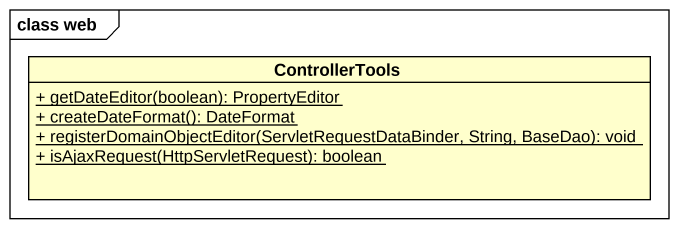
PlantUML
@startuml
mainframe class web
hide circle
hide empty members
skinparam classAttributeIconSize 0
class ControllerTools {
  {static} + getDateEditor(boolean): PropertyEditor
  {static} + createDateFormat(): DateFormat
  {static} + registerDomainObjectEditor(ServletRequestDataBinder, String, BaseDao): void
  {static} + isAjaxRequest(HttpServletRequest): boolean
}
@enduml
